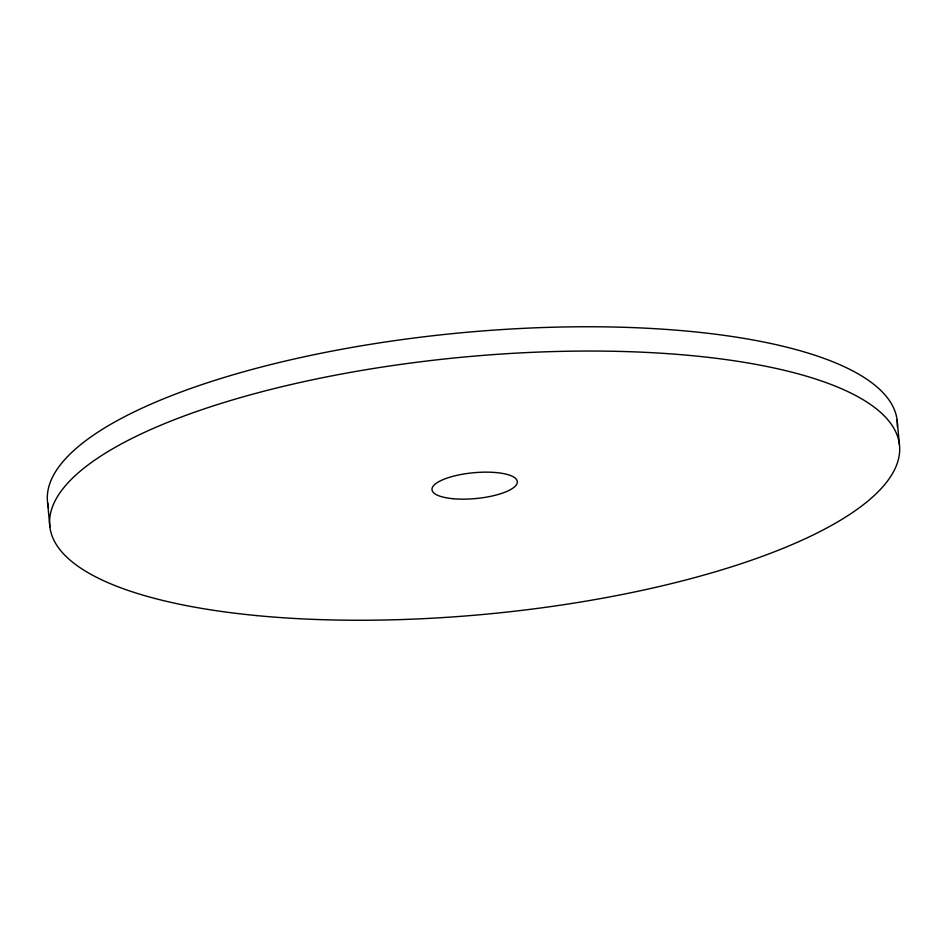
<?xml version="1.0" encoding="UTF-8"?>
<svg xmlns="http://www.w3.org/2000/svg" width="947" height="947" viewBox="0 0 947 947"><rect width="100%" height="100%" fill="white"/><g stroke="black" fill="none" stroke-linecap="round" stroke-linejoin="round"><path stroke-width="1.42" d="M897.105 420.113L899.401 444.403M47.599 502.597L49.895 526.887M48.557 507.675A426.766 129.041 -5.4 0 1 459.106 332.989A426.766 129.041 -5.4 0 1 897.354 426.766M256.779 615.597A426.766 129.041 -5.4 0 0 899.65 451.068A426.766 129.041 -5.4 0 0 267.516 390.282A426.766 129.041 -5.4 0 0 256.779 615.597M452.773 498.69A42.852 12.95 -5.4 0 0 517.322 482.177A42.852 12.95 -5.4 0 0 453.85 476.081A42.852 12.95 -5.4 0 0 452.773 498.69"/></g></svg>
